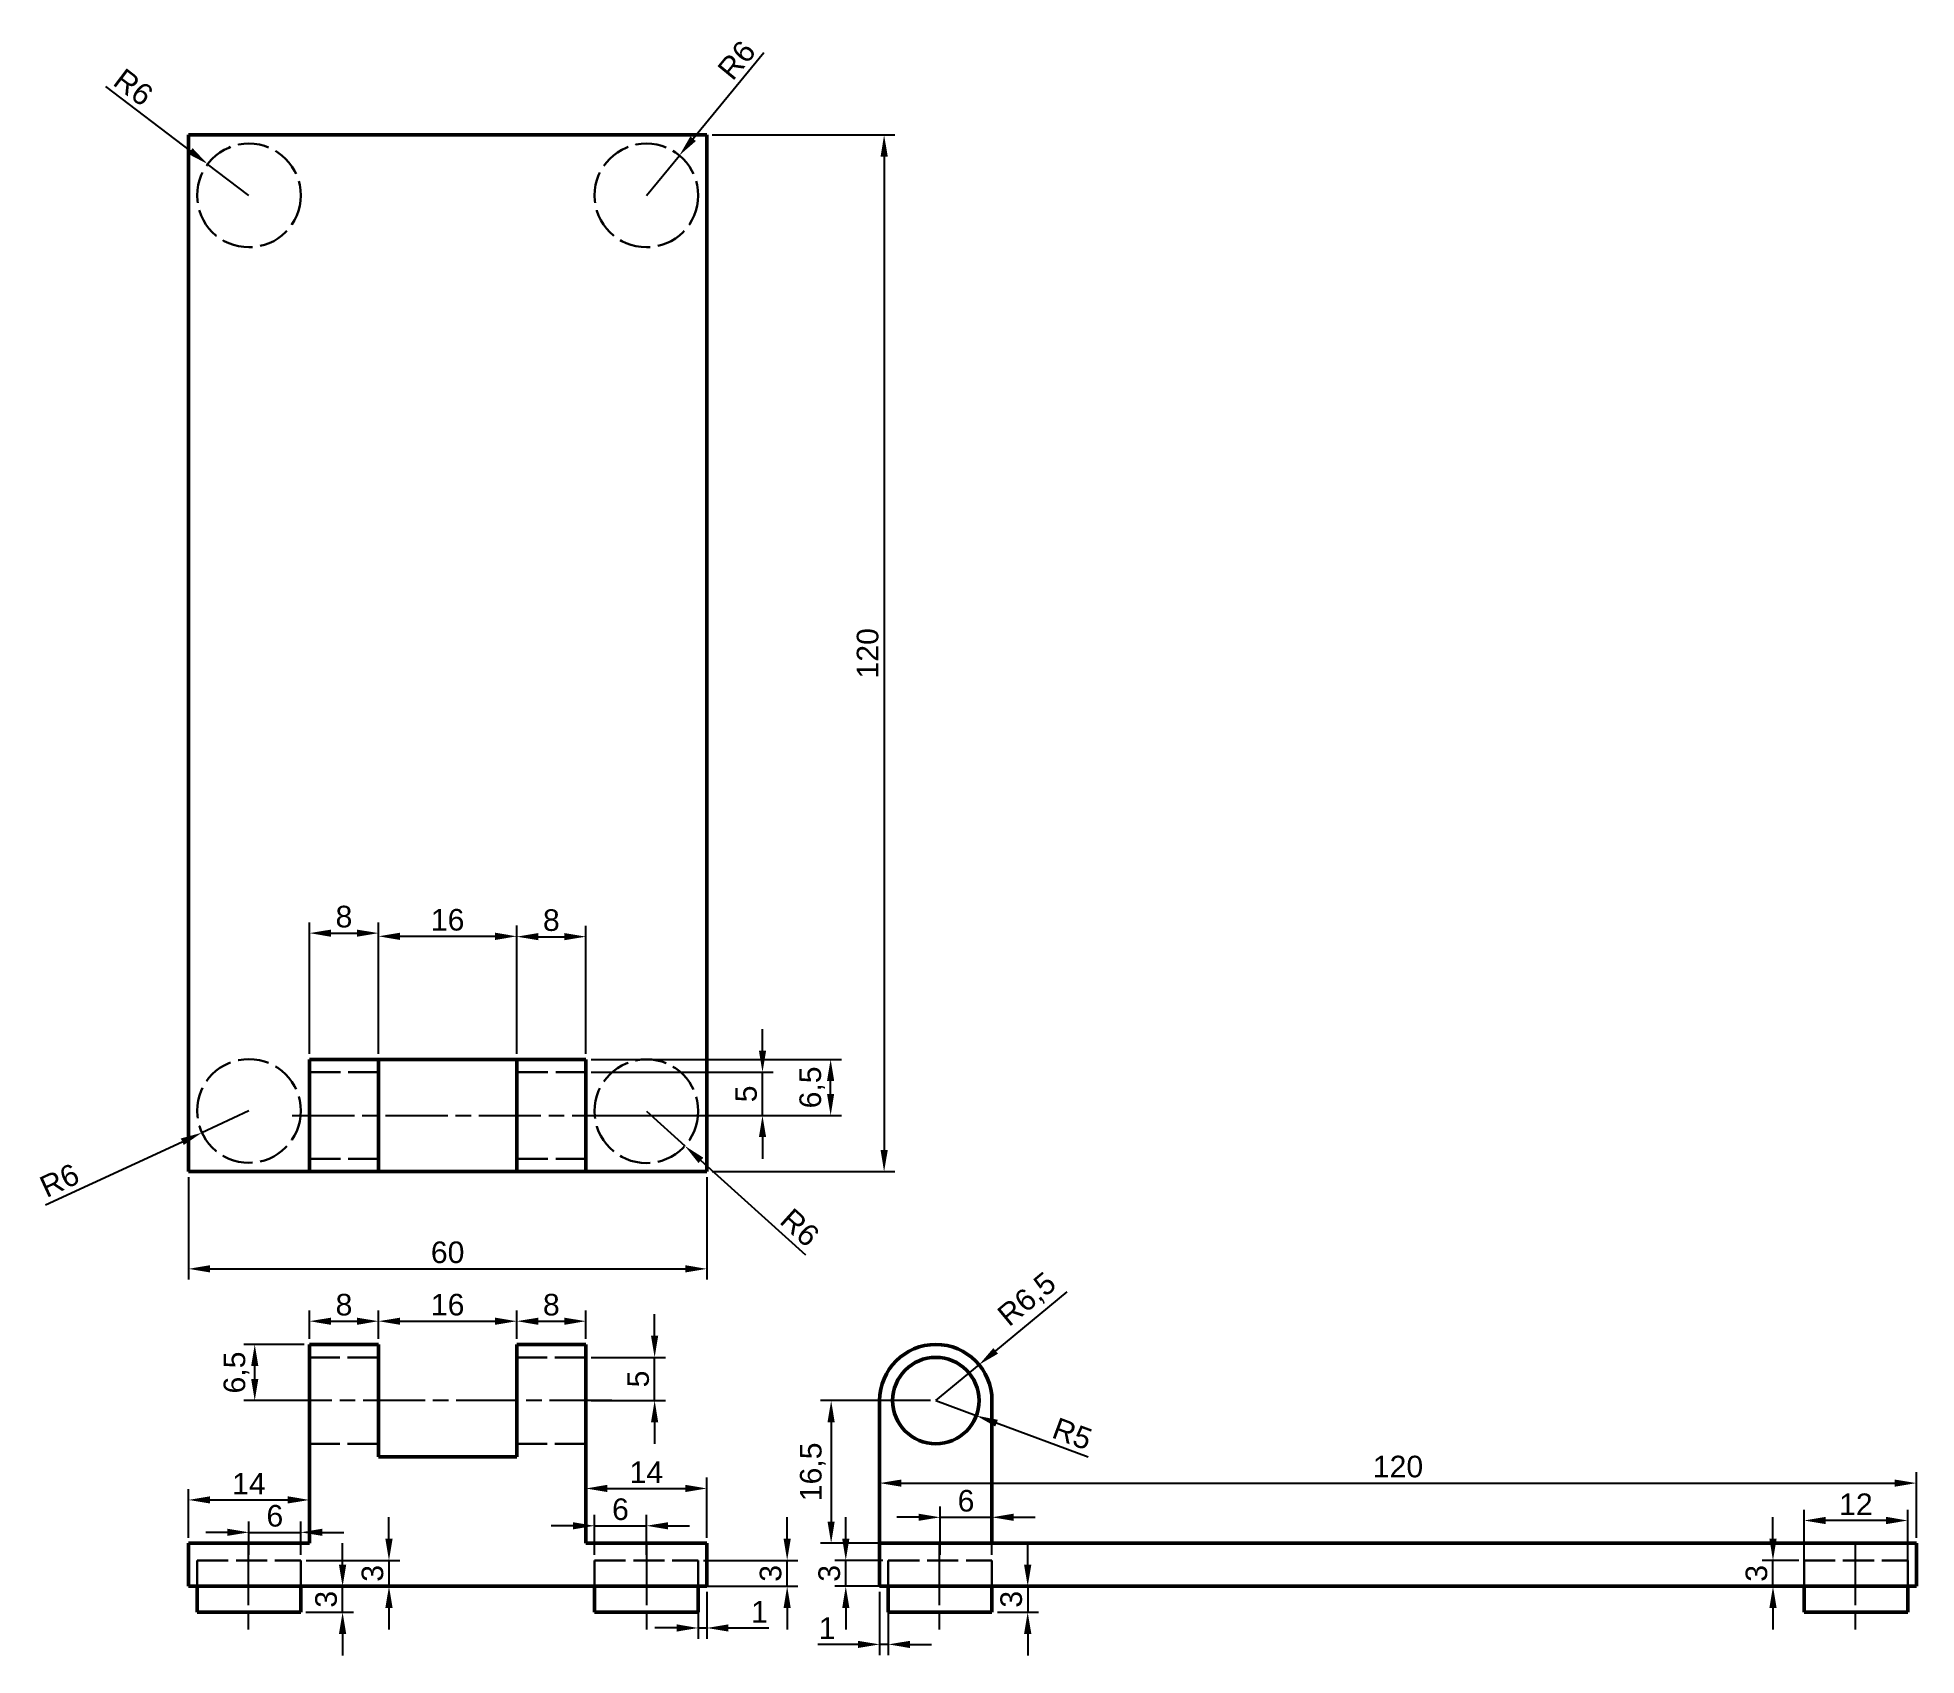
# Model space of a CAD drawing. Header units: millimetres. Extents: x 784 to 1002, y 606 to 794.
import ezdxf

# ---------------------------------------------------------------- set-up
doc = ezdxf.new("R2010")
doc.units = ezdxf.units.MM
doc.header["$LTSCALE"] = 0.3
doc.linetypes.add('ACAD_ISO02W100', pattern=[15, 12, -3])
doc.linetypes.add('ACAD_ISO08W100', pattern=[36, 24, -3, 6, -3])
for name, color, linetype, lineweight in [('中心線', 1, 'ACAD_ISO08W100', 25), ('標註線', 7, 'Continuous', 20), ('輪廓線', 7, 'Continuous', 50), ('隱藏線', 3, 'ACAD_ISO02W100', 30)]:
    doc.layers.add(name, color=color, linetype=linetype, lineweight=lineweight)
doc.styles.get("Standard").update_dxf_attribs({"font": 'arial.ttf'})
doc.dimstyles.new('ISO-25', dxfattribs={"dimtxt": 2.5, "dimasz": 2.5, "dimexe": 1.25, "dimexo": 0.625, "dimtad": 1, "dimtxsty": 'Standard', "dimcen": 2.5, "dimadec": 0, "dimazin": 0, "dimtfac": 1, "dimtmove": 0, "dimatfit": 3, "dimfxl": 1, "dimarcsym": 0})

# ---------------------------------------------------------------- blocks, each defined once
blk = doc.blocks.new('*D30')
at = {"layer": 'Defpoints', "color": 0, "transparency": 16777216}
for p in [(809.5, 642.48), (815.83, 642.48), (814.83, 635.98)]:
    blk.add_point(p, dxfattribs=at)
at = {"layer": '標註線', "color": 0, "lineweight": -2, "transparency": 16777216}
for p, q in [((815.21, 642.48), (808.25, 642.48)), ((809.5, 638.48), (809.5, 639.98)), ((814.21, 635.98), (808.25, 635.98))]:
    blk.add_line(p, q, dxfattribs=at)
at = {"layer": '標註線', "color": 0, "transparency": 16777216}
for points in [[(809.09, 639.98), (809.92, 639.98), (809.5, 642.48)], [(809.09, 638.48), (809.92, 638.48), (809.5, 635.98)]]:
    blk.add_solid(points, dxfattribs=at)
at = {"layer": '標註線', "color": 0, "transparency": 16777216, "insert": (807.38, 639.23), "char_height": 2.5, "attachment_point": 5, "rotation": 90}
blk.add_mtext('6,5', dxfattribs=at)
blk = doc.blocks.new('*D32')
at = {"layer": 'Defpoints', "color": 0, "transparency": 16777216}
for p in [(801.83, 662.48), (861.83, 662.48), (861.83, 651.23)]:
    blk.add_point(p, dxfattribs=at)
at = {"layer": '標註線', "color": 0, "lineweight": -2, "transparency": 16777216}
for p, q in [((801.83, 661.86), (801.83, 649.98)), ((861.83, 661.86), (861.83, 649.98)), ((804.33, 651.23), (859.33, 651.23))]:
    blk.add_line(p, q, dxfattribs=at)
at = {"layer": '標註線', "color": 0, "transparency": 16777216}
for points in [[(804.33, 651.65), (804.33, 650.81), (801.83, 651.23)], [(859.33, 651.65), (859.33, 650.81), (861.83, 651.23)]]:
    blk.add_solid(points, dxfattribs=at)
at = {"layer": '標註線', "color": 0, "transparency": 16777216, "insert": (831.83, 653.13), "char_height": 2.5, "attachment_point": 5}
blk.add_mtext('60', dxfattribs=at)
blk = doc.blocks.new('*D33')
at = {"layer": 'Defpoints', "color": 0, "transparency": 16777216}
for p in [(861.83, 782.48), (861.83, 662.48), (882.35, 662.48)]:
    blk.add_point(p, dxfattribs=at)
at = {"layer": '標註線', "color": 0, "lineweight": -2, "transparency": 16777216}
for p, q in [((862.46, 782.48), (883.6, 782.48)), ((882.35, 779.98), (882.35, 664.98)), ((862.46, 662.48), (883.6, 662.48))]:
    blk.add_line(p, q, dxfattribs=at)
at = {"layer": '標註線', "color": 0, "transparency": 16777216}
for points in [[(881.94, 779.98), (882.77, 779.98), (882.35, 782.48)], [(881.94, 664.98), (882.77, 664.98), (882.35, 662.48)]]:
    blk.add_solid(points, dxfattribs=at)
at = {"layer": '標註線', "color": 0, "transparency": 16777216, "insert": (880.45, 722.48), "char_height": 2.5, "attachment_point": 5, "rotation": 90}
blk.add_mtext('120', dxfattribs=at)
blk = doc.blocks.new('*D34')
at = {"layer": 'Defpoints', "color": 0, "transparency": 16777216}
for p in [(823.83, 690.09), (815.83, 675.48), (823.83, 675.48)]:
    blk.add_point(p, dxfattribs=at)
at = {"layer": '標註線', "color": 0, "lineweight": -2, "transparency": 16777216}
for p, q in [((815.83, 676.11), (815.83, 691.34)), ((818.33, 690.09), (821.33, 690.09)), ((823.83, 676.11), (823.83, 691.34))]:
    blk.add_line(p, q, dxfattribs=at)
at = {"layer": '標註線', "color": 0, "transparency": 16777216}
for points in [[(818.33, 690.5), (818.33, 689.67), (815.83, 690.09)], [(821.33, 690.5), (821.33, 689.67), (823.83, 690.09)]]:
    blk.add_solid(points, dxfattribs=at)
at = {"layer": '標註線', "color": 0, "transparency": 16777216, "insert": (819.83, 691.99), "char_height": 2.5, "attachment_point": 5}
blk.add_mtext('8', dxfattribs=at)
blk = doc.blocks.new('*D35')
at = {"layer": 'Defpoints', "color": 0, "transparency": 16777216}
for p in [(839.83, 689.72), (823.83, 675.48), (839.83, 675.48)]:
    blk.add_point(p, dxfattribs=at)
at = {"layer": '標註線', "color": 0, "lineweight": -2, "transparency": 16777216}
for p, q in [((823.83, 676.11), (823.83, 690.97)), ((826.33, 689.72), (837.33, 689.72)), ((839.83, 676.11), (839.83, 690.97))]:
    blk.add_line(p, q, dxfattribs=at)
at = {"layer": '標註線', "color": 0, "transparency": 16777216}
for points in [[(826.33, 690.14), (826.33, 689.3), (823.83, 689.72)], [(837.33, 690.14), (837.33, 689.3), (839.83, 689.72)]]:
    blk.add_solid(points, dxfattribs=at)
at = {"layer": '標註線', "color": 0, "transparency": 16777216, "insert": (831.83, 691.62), "char_height": 2.5, "attachment_point": 5}
blk.add_mtext('16', dxfattribs=at)
blk = doc.blocks.new('*D36')
at = {"layer": 'Defpoints', "color": 0, "transparency": 16777216}
for p in [(847.83, 689.68), (839.83, 675.48), (847.83, 675.48)]:
    blk.add_point(p, dxfattribs=at)
at = {"layer": '標註線', "color": 0, "lineweight": -2, "transparency": 16777216}
for p, q in [((839.83, 676.11), (839.83, 690.93)), ((842.33, 689.68), (845.33, 689.68)), ((847.83, 676.11), (847.83, 690.93))]:
    blk.add_line(p, q, dxfattribs=at)
at = {"layer": '標註線', "color": 0, "transparency": 16777216}
for points in [[(842.33, 690.1), (842.33, 689.27), (839.83, 689.68)], [(845.33, 690.1), (845.33, 689.27), (847.83, 689.68)]]:
    blk.add_solid(points, dxfattribs=at)
at = {"layer": '標註線', "color": 0, "transparency": 16777216, "insert": (843.83, 691.58), "char_height": 2.5, "attachment_point": 5}
blk.add_mtext('8', dxfattribs=at)
blk = doc.blocks.new('*D37')
at = {"layer": 'Defpoints', "color": 0, "transparency": 16777216}
for p in [(847.83, 673.98), (868.27, 673.98), (847.83, 668.98)]:
    blk.add_point(p, dxfattribs=at)
at = {"layer": '標註線', "color": 0, "lineweight": -2, "transparency": 16777216}
for p, q in [((868.27, 676.48), (868.27, 678.98)), ((848.46, 673.98), (869.52, 673.98)), ((868.27, 668.98), (868.27, 673.98)), ((848.46, 668.98), (869.52, 668.98)), ((868.27, 666.48), (868.27, 663.98))]:
    blk.add_line(p, q, dxfattribs=at)
at = {"layer": '標註線', "color": 0, "transparency": 16777216}
for points in [[(867.86, 676.48), (868.69, 676.48), (868.27, 673.98)], [(867.86, 666.48), (868.69, 666.48), (868.27, 668.98)]]:
    blk.add_solid(points, dxfattribs=at)
at = {"layer": '標註線', "color": 0, "transparency": 16777216, "insert": (866.38, 671.48), "char_height": 2.5, "attachment_point": 5, "rotation": 90}
blk.add_mtext('5', dxfattribs=at)
blk = doc.blocks.new('*D38')
at = {"layer": 'Defpoints', "color": 0, "transparency": 16777216}
for p in [(847.83, 675.48), (876.16, 675.48), (847.83, 668.98)]:
    blk.add_point(p, dxfattribs=at)
at = {"layer": '標註線', "color": 0, "lineweight": -2, "transparency": 16777216}
for p, q in [((848.46, 675.48), (877.41, 675.48)), ((876.16, 671.48), (876.16, 672.98)), ((848.46, 668.98), (877.41, 668.98))]:
    blk.add_line(p, q, dxfattribs=at)
at = {"layer": '標註線', "color": 0, "transparency": 16777216}
for points in [[(875.74, 672.98), (876.57, 672.98), (876.16, 675.48)], [(875.74, 671.48), (876.57, 671.48), (876.16, 668.98)]]:
    blk.add_solid(points, dxfattribs=at)
at = {"layer": '標註線', "color": 0, "transparency": 16777216, "insert": (874.03, 672.23), "char_height": 2.5, "attachment_point": 5, "rotation": 90}
blk.add_mtext('6,5', dxfattribs=at)
blk = doc.blocks.new('*D39')
at = {"layer": 'Defpoints', "color": 0, "transparency": 16777216}
for p in [(847.83, 640.98), (855.79, 640.98), (847.83, 635.98)]:
    blk.add_point(p, dxfattribs=at)
at = {"layer": '標註線', "color": 0, "lineweight": -2, "transparency": 16777216}
for p, q in [((855.79, 643.48), (855.79, 645.98)), ((848.46, 640.98), (857.04, 640.98)), ((855.79, 635.98), (855.79, 640.98)), ((848.46, 635.98), (857.04, 635.98)), ((855.79, 633.48), (855.79, 630.98))]:
    blk.add_line(p, q, dxfattribs=at)
at = {"layer": '標註線', "color": 0, "transparency": 16777216}
for points in [[(855.37, 643.48), (856.2, 643.48), (855.79, 640.98)], [(855.37, 633.48), (856.2, 633.48), (855.79, 635.98)]]:
    blk.add_solid(points, dxfattribs=at)
at = {"layer": '標註線', "color": 0, "transparency": 16777216, "insert": (853.89, 638.48), "char_height": 2.5, "attachment_point": 5, "rotation": 90}
blk.add_mtext('5', dxfattribs=at)
blk = doc.blocks.new('*D40')
at = {"layer": 'Defpoints', "color": 0, "transparency": 16777216}
for p in [(839.83, 645.17), (823.83, 642.48), (839.83, 642.48)]:
    blk.add_point(p, dxfattribs=at)
at = {"layer": '標註線', "color": 0, "lineweight": -2, "transparency": 16777216}
for p, q in [((823.83, 643.11), (823.83, 646.42)), ((839.83, 643.11), (839.83, 646.42)), ((826.33, 645.17), (837.33, 645.17))]:
    blk.add_line(p, q, dxfattribs=at)
at = {"layer": '標註線', "color": 0, "transparency": 16777216}
for points in [[(826.33, 645.58), (826.33, 644.75), (823.83, 645.17)], [(837.33, 645.58), (837.33, 644.75), (839.83, 645.17)]]:
    blk.add_solid(points, dxfattribs=at)
at = {"layer": '標註線', "color": 0, "transparency": 16777216, "insert": (831.83, 647.07), "char_height": 2.5, "attachment_point": 5}
blk.add_mtext('16', dxfattribs=at)
blk = doc.blocks.new('*D41')
at = {"layer": 'Defpoints', "color": 0, "transparency": 16777216}
for p in [(847.83, 645.17), (839.83, 642.48), (847.83, 642.48)]:
    blk.add_point(p, dxfattribs=at)
at = {"layer": '標註線', "color": 0, "lineweight": -2, "transparency": 16777216}
for p, q in [((839.83, 643.11), (839.83, 646.42)), ((847.83, 643.11), (847.83, 646.42)), ((842.33, 645.17), (845.33, 645.17))]:
    blk.add_line(p, q, dxfattribs=at)
at = {"layer": '標註線', "color": 0, "transparency": 16777216}
for points in [[(842.33, 645.58), (842.33, 644.75), (839.83, 645.17)], [(845.33, 645.58), (845.33, 644.75), (847.83, 645.17)]]:
    blk.add_solid(points, dxfattribs=at)
at = {"layer": '標註線', "color": 0, "transparency": 16777216, "insert": (843.83, 647.07), "char_height": 2.5, "attachment_point": 5}
blk.add_mtext('8', dxfattribs=at)
blk = doc.blocks.new('*D42')
at = {"layer": 'Defpoints', "color": 0, "transparency": 16777216}
for p in [(823.83, 645.17), (815.83, 642.48), (823.83, 642.48)]:
    blk.add_point(p, dxfattribs=at)
at = {"layer": '標註線', "color": 0, "lineweight": -2, "transparency": 16777216}
for p, q in [((815.83, 643.11), (815.83, 646.42)), ((823.83, 643.11), (823.83, 646.42)), ((818.33, 645.17), (821.33, 645.17))]:
    blk.add_line(p, q, dxfattribs=at)
at = {"layer": '標註線', "color": 0, "transparency": 16777216}
for points in [[(818.33, 645.58), (818.33, 644.75), (815.83, 645.17)], [(821.33, 645.58), (821.33, 644.75), (823.83, 645.17)]]:
    blk.add_solid(points, dxfattribs=at)
at = {"layer": '標註線', "color": 0, "transparency": 16777216, "insert": (819.83, 647.07), "char_height": 2.5, "attachment_point": 5}
blk.add_mtext('8', dxfattribs=at)
blk = doc.blocks.new('*D43')
at = {"layer": 'Defpoints', "color": 0, "transparency": 16777216}
for p in [(815.83, 624.48), (801.83, 619.48), (815.83, 619.48)]:
    blk.add_point(p, dxfattribs=at)
at = {"layer": '標註線', "color": 0, "lineweight": -2, "transparency": 16777216}
for p, q in [((801.83, 620.11), (801.83, 625.73)), ((804.33, 624.48), (813.33, 624.48)), ((815.83, 620.11), (815.83, 625.73))]:
    blk.add_line(p, q, dxfattribs=at)
at = {"layer": '標註線', "color": 0, "transparency": 16777216}
for points in [[(804.33, 624.9), (804.33, 624.07), (801.83, 624.48)], [(813.33, 624.9), (813.33, 624.07), (815.83, 624.48)]]:
    blk.add_solid(points, dxfattribs=at)
at = {"layer": '標註線', "color": 0, "transparency": 16777216, "insert": (808.83, 626.36), "char_height": 2.5, "attachment_point": 5}
blk.add_mtext('14', dxfattribs=at)
blk = doc.blocks.new('*D44')
at = {"layer": 'Defpoints', "color": 0, "transparency": 16777216}
for p in [(814.83, 620.73), (808.83, 617.48), (814.83, 617.48)]:
    blk.add_point(p, dxfattribs=at)
at = {"layer": '標註線', "color": 0, "lineweight": -2, "transparency": 16777216}
for p, q in [((808.83, 618.11), (808.83, 621.98)), ((814.83, 618.11), (814.83, 621.98)), ((806.33, 620.73), (803.83, 620.73)), ((808.83, 620.73), (814.83, 620.73)), ((817.33, 620.73), (819.83, 620.73))]:
    blk.add_line(p, q, dxfattribs=at)
at = {"layer": '標註線', "color": 0, "transparency": 16777216}
for points in [[(806.33, 621.15), (806.33, 620.32), (808.83, 620.73)], [(817.33, 621.15), (817.33, 620.32), (814.83, 620.73)]]:
    blk.add_solid(points, dxfattribs=at)
at = {"layer": '標註線', "color": 0, "transparency": 16777216, "insert": (811.83, 622.63), "char_height": 2.5, "attachment_point": 5}
blk.add_mtext('6', dxfattribs=at)
blk = doc.blocks.new('*D45')
at = {"layer": 'Defpoints', "color": 0, "transparency": 16777216}
for p in [(814.83, 617.48), (814.83, 614.48), (825.04, 614.48)]:
    blk.add_point(p, dxfattribs=at)
at = {"layer": '標註線', "color": 0, "lineweight": -2, "transparency": 16777216}
for p, q in [((825.04, 619.98), (825.04, 622.48)), ((815.46, 617.48), (826.29, 617.48)), ((825.04, 617.48), (825.04, 614.48)), ((815.46, 614.48), (826.29, 614.48)), ((825.04, 611.98), (825.04, 609.48))]:
    blk.add_line(p, q, dxfattribs=at)
at = {"layer": '標註線', "color": 0, "transparency": 16777216}
for points in [[(824.62, 619.98), (825.46, 619.98), (825.04, 617.48)], [(824.62, 611.98), (825.46, 611.98), (825.04, 614.48)]]:
    blk.add_solid(points, dxfattribs=at)
at = {"layer": '標註線', "color": 0, "transparency": 16777216, "insert": (823.14, 615.98), "char_height": 2.5, "attachment_point": 5, "rotation": 90}
blk.add_mtext('3', dxfattribs=at)
blk = doc.blocks.new('*D46')
at = {"layer": 'Defpoints', "color": 0, "transparency": 16777216}
for p in [(814.83, 614.48), (819.67, 614.48), (814.81, 611.48)]:
    blk.add_point(p, dxfattribs=at)
at = {"layer": '標註線', "color": 0, "lineweight": -2, "transparency": 16777216}
for p, q in [((819.67, 616.98), (819.67, 619.48)), ((815.46, 614.48), (820.92, 614.48)), ((819.67, 611.48), (819.67, 614.48)), ((815.43, 611.48), (820.92, 611.48)), ((819.67, 608.98), (819.67, 606.48))]:
    blk.add_line(p, q, dxfattribs=at)
at = {"layer": '標註線', "color": 0, "transparency": 16777216}
for points in [[(819.25, 616.98), (820.09, 616.98), (819.67, 614.48)], [(819.25, 608.98), (820.09, 608.98), (819.67, 611.48)]]:
    blk.add_solid(points, dxfattribs=at)
at = {"layer": '標註線', "color": 0, "transparency": 16777216, "insert": (817.77, 612.98), "char_height": 2.5, "attachment_point": 5, "rotation": 90}
blk.add_mtext('3', dxfattribs=at)
blk = doc.blocks.new('*D47')
at = {"layer": 'Defpoints', "color": 0, "transparency": 16777216}
for p in [(861.83, 625.81), (847.83, 619.48), (861.83, 619.48)]:
    blk.add_point(p, dxfattribs=at)
at = {"layer": '標註線', "color": 0, "lineweight": -2, "transparency": 16777216}
for p, q in [((847.83, 620.11), (847.83, 627.06)), ((861.83, 620.11), (861.83, 627.06)), ((850.33, 625.81), (859.33, 625.81))]:
    blk.add_line(p, q, dxfattribs=at)
at = {"layer": '標註線', "color": 0, "transparency": 16777216}
for points in [[(850.33, 626.23), (850.33, 625.39), (847.83, 625.81)], [(859.33, 626.23), (859.33, 625.39), (861.83, 625.81)]]:
    blk.add_solid(points, dxfattribs=at)
at = {"layer": '標註線', "color": 0, "transparency": 16777216, "insert": (854.83, 627.69), "char_height": 2.5, "attachment_point": 5}
blk.add_mtext('14', dxfattribs=at)
blk = doc.blocks.new('*D48')
at = {"layer": 'Defpoints', "color": 0, "transparency": 16777216}
for p in [(860.83, 614.48), (861.83, 614.48), (861.83, 609.66)]:
    blk.add_point(p, dxfattribs=at)
at = {"layer": '標註線', "color": 0, "lineweight": -2, "transparency": 16777216}
for p, q in [((860.83, 613.86), (860.83, 608.41)), ((861.83, 613.86), (861.83, 608.41)), ((858.33, 609.66), (855.83, 609.66)), ((860.83, 609.66), (861.83, 609.66)), ((864.33, 609.66), (869.01, 609.66))]:
    blk.add_line(p, q, dxfattribs=at)
at = {"layer": '標註線', "color": 0, "transparency": 16777216}
for points in [[(858.33, 610.08), (858.33, 609.24), (860.83, 609.66)], [(864.33, 610.08), (864.33, 609.24), (861.83, 609.66)]]:
    blk.add_solid(points, dxfattribs=at)
at = {"layer": '標註線', "color": 0, "transparency": 16777216, "insert": (867.92, 611.54), "char_height": 2.5, "attachment_point": 5}
blk.add_mtext('1', dxfattribs=at)
blk = doc.blocks.new('*D49')
at = {"layer": 'Defpoints', "color": 0, "transparency": 16777216}
for p in [(1001.83, 626.43), (881.83, 619.48), (1001.83, 619.48)]:
    blk.add_point(p, dxfattribs=at)
at = {"layer": '標註線', "color": 0, "lineweight": -2, "transparency": 16777216}
for p, q in [((881.83, 620.11), (881.83, 627.68)), ((884.33, 626.43), (999.33, 626.43)), ((1001.83, 620.11), (1001.83, 627.68))]:
    blk.add_line(p, q, dxfattribs=at)
at = {"layer": '標註線', "color": 0, "transparency": 16777216}
for points in [[(884.33, 626.84), (884.33, 626.01), (881.83, 626.43)], [(999.33, 626.84), (999.33, 626.01), (1001.83, 626.43)]]:
    blk.add_solid(points, dxfattribs=at)
at = {"layer": '標註線', "color": 0, "transparency": 16777216, "insert": (941.83, 628.33), "char_height": 2.5, "attachment_point": 5}
blk.add_mtext('120', dxfattribs=at)
blk = doc.blocks.new('*D50')
at = {"layer": 'Defpoints', "color": 0, "transparency": 16777216}
for p in [(888.33, 635.98), (876.22, 619.48), (888.74, 619.48)]:
    blk.add_point(p, dxfattribs=at)
at = {"layer": '標註線', "color": 0, "lineweight": -2, "transparency": 16777216}
for p, q in [((887.71, 635.98), (874.97, 635.98)), ((876.22, 633.48), (876.22, 621.98)), ((888.11, 619.48), (874.97, 619.48))]:
    blk.add_line(p, q, dxfattribs=at)
at = {"layer": '標註線', "color": 0, "transparency": 16777216}
for points in [[(875.8, 633.48), (876.63, 633.48), (876.22, 635.98)], [(875.8, 621.98), (876.63, 621.98), (876.22, 619.48)]]:
    blk.add_solid(points, dxfattribs=at)
at = {"layer": '標註線', "color": 0, "transparency": 16777216, "insert": (874.09, 627.73), "char_height": 2.5, "attachment_point": 5, "rotation": 90}
blk.add_mtext('16,5', dxfattribs=at)
blk = doc.blocks.new('*D51')
at = {"layer": 'Defpoints', "color": 0, "transparency": 16777216}
for p in [(881.83, 614.48), (882.83, 614.48), (881.83, 607.76)]:
    blk.add_point(p, dxfattribs=at)
at = {"layer": '標註線', "color": 0, "lineweight": -2, "transparency": 16777216}
for p, q in [((881.83, 613.86), (881.83, 606.51)), ((882.83, 613.86), (882.83, 606.51)), ((879.33, 607.76), (874.66, 607.76)), ((882.83, 607.76), (881.83, 607.76)), ((885.33, 607.76), (887.83, 607.76))]:
    blk.add_line(p, q, dxfattribs=at)
at = {"layer": '標註線', "color": 0, "transparency": 16777216}
for points in [[(879.33, 608.17), (879.33, 607.34), (881.83, 607.76)], [(885.33, 608.17), (885.33, 607.34), (882.83, 607.76)]]:
    blk.add_solid(points, dxfattribs=at)
at = {"layer": '標註線', "color": 0, "transparency": 16777216, "insert": (875.75, 609.64), "char_height": 2.5, "attachment_point": 5}
blk.add_mtext('1', dxfattribs=at)
blk = doc.blocks.new('*D53')
at = {"layer": 'Defpoints', "color": 0, "transparency": 16777216}
for p in [(877.91, 617.48), (882.83, 617.48), (882.83, 614.48)]:
    blk.add_point(p, dxfattribs=at)
at = {"layer": '標註線', "color": 0, "lineweight": -2, "transparency": 16777216}
for p, q in [((877.91, 619.98), (877.91, 622.48)), ((882.21, 617.48), (876.66, 617.48)), ((877.91, 614.48), (877.91, 617.48)), ((882.21, 614.48), (876.66, 614.48)), ((877.91, 611.98), (877.91, 609.48))]:
    blk.add_line(p, q, dxfattribs=at)
at = {"layer": '標註線', "color": 0, "transparency": 16777216}
for points in [[(877.5, 619.98), (878.33, 619.98), (877.91, 617.48)], [(877.5, 611.98), (878.33, 611.98), (877.91, 614.48)]]:
    blk.add_solid(points, dxfattribs=at)
at = {"layer": '標註線', "color": 0, "transparency": 16777216, "insert": (876.01, 615.98), "char_height": 2.5, "attachment_point": 5, "rotation": 90}
blk.add_mtext('3', dxfattribs=at)
blk = doc.blocks.new('*D54')
at = {"layer": 'Defpoints', "color": 0, "transparency": 16777216}
for p in [(988.83, 622.1), (988.83, 611.48), (1000.83, 611.48)]:
    blk.add_point(p, dxfattribs=at)
at = {"layer": '標註線', "color": 0, "lineweight": -2, "transparency": 16777216}
for p, q in [((988.83, 612.11), (988.83, 623.35)), ((998.33, 622.1), (991.33, 622.1)), ((1000.83, 612.11), (1000.83, 623.35))]:
    blk.add_line(p, q, dxfattribs=at)
at = {"layer": '標註線', "color": 0, "transparency": 16777216}
for points in [[(991.33, 622.52), (991.33, 621.68), (988.83, 622.1)], [(998.33, 622.52), (998.33, 621.68), (1000.83, 622.1)]]:
    blk.add_solid(points, dxfattribs=at)
at = {"layer": '標註線', "color": 0, "transparency": 16777216, "insert": (994.83, 623.98), "char_height": 2.5, "attachment_point": 5}
blk.add_mtext('12', dxfattribs=at)
blk = doc.blocks.new('*D55')
at = {"layer": 'Defpoints', "color": 0, "transparency": 16777216}
for p in [(888.33, 635.98), (893.02, 634.24)]:
    blk.add_point(p, dxfattribs=at)
at = {"layer": '標註線', "color": 0, "lineweight": -2, "transparency": 16777216}
for p, q in [((888.33, 635.98), (893.02, 634.24)), ((905.96, 629.43), (895.36, 633.37))]:
    blk.add_line(p, q, dxfattribs=at)
at = {"layer": '標註線', "color": 0, "transparency": 16777216}
blk.add_solid([(895.51, 633.76), (895.22, 632.98), (893.02, 634.24)], dxfattribs=at)
at = {"layer": '標註線', "color": 0, "transparency": 16777216, "insert": (904.13, 632.13), "char_height": 2.5, "attachment_point": 5, "rotation": 339.6174}
blk.add_mtext('R5', dxfattribs=at)
blk = doc.blocks.new('*D56')
at = {"layer": 'Defpoints', "color": 0, "transparency": 16777216}
for p in [(893.34, 640.13), (888.33, 635.98)]:
    blk.add_point(p, dxfattribs=at)
at = {"layer": '標註線', "color": 0, "lineweight": -2, "transparency": 16777216}
for p, q in [((903.51, 648.57), (895.26, 641.73)), ((888.33, 635.98), (893.34, 640.13))]:
    blk.add_line(p, q, dxfattribs=at)
at = {"layer": '標註線', "color": 0, "transparency": 16777216}
blk.add_solid([(894.99, 642.05), (895.53, 641.41), (893.34, 640.13)], dxfattribs=at)
at = {"layer": '標註線', "color": 0, "transparency": 16777216, "insert": (898.99, 647.58), "char_height": 2.5, "attachment_point": 5, "rotation": 39.6809}
blk.add_mtext('R6,5', dxfattribs=at)
blk = doc.blocks.new('*D57')
at = {"layer": 'Defpoints', "color": 0, "transparency": 16777216}
for p in [(854.83, 669.48), (859.29, 665.46)]:
    blk.add_point(p, dxfattribs=at)
at = {"layer": '標註線', "color": 0, "lineweight": -2, "transparency": 16777216}
for p, q in [((854.83, 669.48), (859.29, 665.46)), ((873.28, 652.83), (861.14, 663.79))]:
    blk.add_line(p, q, dxfattribs=at)
at = {"layer": '標註線', "color": 0, "transparency": 16777216}
blk.add_solid([(861.42, 664.1), (860.86, 663.48), (859.29, 665.46)], dxfattribs=at)
at = {"layer": '標註線', "color": 0, "transparency": 16777216, "insert": (872.59, 656.01), "char_height": 2.5, "attachment_point": 5, "rotation": 317.9271}
blk.add_mtext('R6', dxfattribs=at)
blk = doc.blocks.new('*D58')
at = {"layer": 'Defpoints', "color": 0, "transparency": 16777216}
for p in [(858.65, 780.11), (854.83, 775.48)]:
    blk.add_point(p, dxfattribs=at)
at = {"layer": '標註線', "color": 0, "lineweight": -2, "transparency": 16777216}
for p, q in [((868.42, 791.97), (860.24, 782.04)), ((854.83, 775.48), (858.65, 780.11))]:
    blk.add_line(p, q, dxfattribs=at)
at = {"layer": '標註線', "color": 0, "transparency": 16777216}
blk.add_solid([(859.92, 782.31), (860.56, 781.78), (858.65, 780.11)], dxfattribs=at)
at = {"layer": '標註線', "color": 0, "transparency": 16777216, "insert": (865.28, 791.14), "char_height": 2.5, "attachment_point": 5, "rotation": 50.5077}
blk.add_mtext('R6', dxfattribs=at)
blk = doc.blocks.new('*D59')
at = {"layer": 'Defpoints', "color": 0, "transparency": 16777216}
for p in [(804.05, 779.11), (808.83, 775.48)]:
    blk.add_point(p, dxfattribs=at)
at = {"layer": '標註線', "color": 0, "lineweight": -2, "transparency": 16777216}
for p, q in [((792.21, 788.08), (802.06, 780.61)), ((808.83, 775.48), (804.05, 779.11))]:
    blk.add_line(p, q, dxfattribs=at)
at = {"layer": '標註線', "color": 0, "transparency": 16777216}
blk.add_solid([(802.31, 780.95), (801.81, 780.28), (804.05, 779.11)], dxfattribs=at)
at = {"layer": '標註線', "color": 0, "transparency": 16777216, "insert": (795.46, 788), "char_height": 2.5, "attachment_point": 5, "rotation": 322.8536}
blk.add_mtext('R6', dxfattribs=at)
blk = doc.blocks.new('*D60')
at = {"layer": 'Defpoints', "color": 0, "transparency": 16777216}
for p in [(808.83, 669.51), (803.39, 666.99)]:
    blk.add_point(p, dxfattribs=at)
at = {"layer": '標註線', "color": 0, "lineweight": -2, "transparency": 16777216}
for p, q in [((808.83, 669.51), (803.39, 666.99)), ((785.3, 658.63), (801.12, 665.94))]:
    blk.add_line(p, q, dxfattribs=at)
at = {"layer": '標註線', "color": 0, "transparency": 16777216}
blk.add_solid([(800.94, 666.32), (801.29, 665.57), (803.39, 666.99)], dxfattribs=at)
at = {"layer": '標註線', "color": 0, "transparency": 16777216, "insert": (786.9, 661.46), "char_height": 2.5, "attachment_point": 5, "rotation": 24.8101}
blk.add_mtext('R6', dxfattribs=at)
blk = doc.blocks.new('*D61')
at = {"layer": 'Defpoints', "color": 0, "transparency": 16777216}
for p in [(854.83, 621.49), (848.83, 617.48), (854.83, 617.48)]:
    blk.add_point(p, dxfattribs=at)
at = {"layer": '標註線', "color": 0, "lineweight": -2, "transparency": 16777216}
for p, q in [((848.83, 618.11), (848.83, 622.74)), ((854.83, 618.11), (854.83, 622.74)), ((846.33, 621.49), (843.83, 621.49)), ((848.83, 621.49), (854.83, 621.49)), ((857.33, 621.49), (859.83, 621.49))]:
    blk.add_line(p, q, dxfattribs=at)
at = {"layer": '標註線', "color": 0, "transparency": 16777216}
for points in [[(846.33, 621.9), (846.33, 621.07), (848.83, 621.49)], [(857.33, 621.9), (857.33, 621.07), (854.83, 621.49)]]:
    blk.add_solid(points, dxfattribs=at)
at = {"layer": '標註線', "color": 0, "transparency": 16777216, "insert": (851.83, 623.39), "char_height": 2.5, "attachment_point": 5}
blk.add_mtext('6', dxfattribs=at)
blk = doc.blocks.new('*D62')
at = {"layer": 'Defpoints', "color": 0, "transparency": 16777216}
for p in [(860.83, 617.48), (871.13, 617.48), (860.83, 614.48)]:
    blk.add_point(p, dxfattribs=at)
at = {"layer": '標註線', "color": 0, "lineweight": -2, "transparency": 16777216}
for p, q in [((871.13, 619.98), (871.13, 622.48)), ((861.46, 617.48), (872.38, 617.48)), ((871.13, 614.48), (871.13, 617.48)), ((861.46, 614.48), (872.38, 614.48)), ((871.13, 611.98), (871.13, 609.48))]:
    blk.add_line(p, q, dxfattribs=at)
at = {"layer": '標註線', "color": 0, "transparency": 16777216}
for points in [[(870.71, 619.98), (871.54, 619.98), (871.13, 617.48)], [(870.71, 611.98), (871.54, 611.98), (871.13, 614.48)]]:
    blk.add_solid(points, dxfattribs=at)
at = {"layer": '標註線', "color": 0, "transparency": 16777216, "insert": (869.22, 615.98), "char_height": 2.5, "attachment_point": 5, "rotation": 90}
blk.add_mtext('3', dxfattribs=at)
blk = doc.blocks.new('*D63')
at = {"layer": 'Defpoints', "color": 0, "transparency": 16777216}
for p in [(985.23, 617.48), (988.83, 617.48), (988.83, 614.48)]:
    blk.add_point(p, dxfattribs=at)
at = {"layer": '標註線', "color": 0, "lineweight": -2, "transparency": 16777216}
for p, q in [((985.23, 619.98), (985.23, 622.48)), ((988.21, 617.48), (983.98, 617.48)), ((985.23, 614.48), (985.23, 617.48)), ((988.21, 614.48), (983.98, 614.48)), ((985.23, 611.98), (985.23, 609.48))]:
    blk.add_line(p, q, dxfattribs=at)
at = {"layer": '標註線', "color": 0, "transparency": 16777216}
for points in [[(984.82, 619.98), (985.65, 619.98), (985.23, 617.48)], [(984.82, 611.98), (985.65, 611.98), (985.23, 614.48)]]:
    blk.add_solid(points, dxfattribs=at)
at = {"layer": '標註線', "color": 0, "transparency": 16777216, "insert": (983.33, 615.98), "char_height": 2.5, "attachment_point": 5, "rotation": 90}
blk.add_mtext('3', dxfattribs=at)
blk = doc.blocks.new('*D64')
at = {"layer": 'Defpoints', "color": 0, "transparency": 16777216}
for p in [(894.83, 622.47), (888.83, 617.48), (894.83, 617.48)]:
    blk.add_point(p, dxfattribs=at)
at = {"layer": '標註線', "color": 0, "lineweight": -2, "transparency": 16777216}
for p, q in [((886.33, 622.47), (883.83, 622.47)), ((888.83, 618.11), (888.83, 623.72)), ((888.83, 622.47), (894.83, 622.47)), ((894.83, 618.11), (894.83, 623.72)), ((897.33, 622.47), (899.83, 622.47))]:
    blk.add_line(p, q, dxfattribs=at)
at = {"layer": '標註線', "color": 0, "transparency": 16777216}
for points in [[(886.33, 622.89), (886.33, 622.06), (888.83, 622.47)], [(897.33, 622.89), (897.33, 622.06), (894.83, 622.47)]]:
    blk.add_solid(points, dxfattribs=at)
at = {"layer": '標註線', "color": 0, "transparency": 16777216, "insert": (891.83, 624.37), "char_height": 2.5, "attachment_point": 5}
blk.add_mtext('6', dxfattribs=at)
blk = doc.blocks.new('*D65')
at = {"layer": 'Defpoints', "color": 0, "transparency": 16777216}
for p in [(894.83, 614.48), (894.83, 611.48), (898.97, 611.48)]:
    blk.add_point(p, dxfattribs=at)
at = {"layer": '標註線', "color": 0, "lineweight": -2, "transparency": 16777216}
for p, q in [((898.97, 616.98), (898.97, 619.48)), ((895.46, 614.48), (900.22, 614.48)), ((898.97, 614.48), (898.97, 611.48)), ((895.46, 611.48), (900.22, 611.48)), ((898.97, 608.98), (898.97, 606.48))]:
    blk.add_line(p, q, dxfattribs=at)
at = {"layer": '標註線', "color": 0, "transparency": 16777216}
for points in [[(898.55, 616.98), (899.39, 616.98), (898.97, 614.48)], [(898.55, 608.98), (899.39, 608.98), (898.97, 611.48)]]:
    blk.add_solid(points, dxfattribs=at)
at = {"layer": '標註線', "color": 0, "transparency": 16777216, "insert": (897.07, 612.98), "char_height": 2.5, "attachment_point": 5, "rotation": 90}
blk.add_mtext('3', dxfattribs=at)

msp = doc.modelspace()

# ---------------------------------------------------------------- linework, layer by layer
at = {"layer": '中心線'}
for p, q in [((813.834, 668.982), (847.834, 668.982)), ((847.834, 668.982), (849.834, 668.982)), ((850.834, 635.982), (812.834, 635.982)), ((808.74, 619.482), (808.74, 611.482)), ((854.834, 619.482), (854.834, 611.482)), ((888.74, 619.482), (888.74, 611.482)), ((994.74, 619.482), (994.74, 611.482)), ((808.74, 611.482), (808.74, 609.482)), ((854.834, 611.482), (854.834, 609.482)), ((888.74, 611.482), (888.74, 609.482)), ((994.74, 611.482), (994.74, 609.482))]:
    msp.add_line(p, q, dxfattribs=at)
at = {"layer": '輪廓線'}
for p, q in [((801.834, 782.482), (861.834, 782.482)), ((801.834, 782.482), (801.834, 662.482)), ((861.834, 782.482), (861.834, 662.482)), ((815.834, 662.482), (815.834, 675.482)), ((815.834, 675.482), (847.834, 675.482)), ((823.834, 662.482), (823.834, 675.482)), ((839.834, 662.482), (839.834, 675.482)), ((847.834, 675.482), (847.834, 662.482)), ((801.834, 662.482), (815.834, 662.482)), ((801.834, 662.482), (861.834, 662.482)), ((815.834, 662.482), (847.834, 662.482)), ((861.834, 662.482), (847.834, 662.482)), ((815.834, 629.482), (815.834, 642.482)), ((815.834, 642.482), (823.834, 642.482)), ((823.834, 642.482), (823.834, 640.982)), ((839.834, 640.982), (839.834, 642.482)), ((839.834, 642.482), (847.834, 642.482)), ((839.834, 640.982), (839.834, 642.482)), ((847.834, 642.482), (847.834, 629.482)), ((823.834, 640.982), (823.834, 630.982)), ((839.834, 630.982), (839.834, 640.982)), ((881.834, 635.982), (881.834, 619.482)), ((894.834, 635.982), (894.834, 619.482)), ((823.834, 630.982), (823.834, 629.482)), ((839.834, 629.482), (839.834, 630.982)), ((815.834, 629.482), (815.834, 619.482)), ((823.834, 629.482), (839.834, 629.482)), ((823.834, 629.482), (839.834, 629.482)), ((836.834, 629.482), (826.834, 629.482)), ((847.834, 629.482), (847.834, 619.482)), ((801.834, 619.482), (815.834, 619.482)), ((801.834, 614.482), (801.834, 619.482)), ((847.834, 619.482), (861.834, 619.482)), ((861.834, 614.482), (861.834, 619.482)), ((881.834, 619.482), (1001.834, 619.482)), ((881.834, 619.482), (881.834, 614.482)), ((881.834, 619.482), (888.334, 619.482)), ((1001.834, 619.482), (1001.834, 614.482)), ((801.834, 614.482), (861.834, 614.482)), ((801.834, 614.482), (802.834, 614.482)), ((802.834, 614.482), (802.834, 611.482)), ((814.834, 611.482), (814.834, 614.482)), ((848.834, 611.482), (848.834, 614.482)), ((860.834, 611.482), (860.834, 614.482)), ((881.834, 614.482), (1001.834, 614.482)), ((882.834, 614.482), (882.834, 611.482)), ((894.834, 611.482), (894.834, 614.482)), ((988.834, 614.482), (988.834, 611.482)), ((1000.834, 611.482), (1000.834, 614.482)), ((802.834, 611.482), (814.834, 611.482)), ((808.806, 611.482), (814.806, 611.482)), ((854.834, 611.482), (848.834, 611.482)), ((854.834, 611.482), (860.834, 611.482)), ((882.834, 611.482), (894.834, 611.482)), ((888.806, 611.482), (894.806, 611.482)), ((988.834, 611.482), (1000.834, 611.482)), ((994.806, 611.482), (1000.806, 611.482))]:
    msp.add_line(p, q, dxfattribs=at)
msp.add_circle((888.334, 635.982), 5, dxfattribs=at)
msp.add_arc((888.334, 635.982), 6.5, 360, 180, dxfattribs=at)
at = {"layer": '隱藏線'}
for p, q in [((815.834, 673.982), (823.834, 673.982)), ((839.834, 673.982), (847.834, 673.982)), ((815.834, 663.982), (823.834, 663.982)), ((839.834, 663.982), (847.834, 663.982)), ((823.834, 640.982), (815.834, 640.982)), ((847.834, 640.982), (839.834, 640.982)), ((823.834, 630.982), (815.834, 630.982)), ((847.834, 630.982), (839.834, 630.982)), ((802.834, 614.482), (802.834, 617.482)), ((802.834, 617.482), (814.834, 617.482)), ((814.834, 617.482), (814.834, 614.482)), ((848.834, 614.482), (848.834, 617.482)), ((848.834, 617.482), (860.834, 617.482)), ((860.834, 617.482), (860.834, 614.482)), ((882.834, 614.482), (882.834, 617.482)), ((882.834, 617.482), (894.834, 617.482)), ((894.834, 617.482), (894.834, 614.482)), ((988.834, 614.482), (988.834, 617.482)), ((988.834, 617.482), (1000.834, 617.482)), ((1000.834, 617.482), (1000.834, 614.482)), ((881.834, 614.482), (882.834, 614.482)), ((1001.834, 614.482), (988.834, 614.482))]:
    msp.add_line(p, q, dxfattribs=at)
for centre in [(808.834, 775.482), (854.834, 775.482), (808.834, 669.511), (854.834, 669.482)]:
    msp.add_circle(centre, 6, dxfattribs=at)

# ---------------------------------------------------------------- dimensions: what is measured, and where the dimension line sits
at = {"layer": '標註線'}
for center, mpoint, picture, middle in [((854.834, 775.482), (858.65, 780.112), '*D58', (866.746, 789.936)), ((808.834, 775.482), (804.052, 779.105), '*D59', (794.31, 786.485)), ((808.834, 669.511), (803.388, 666.993), '*D60', (787.694, 659.738)), ((854.834, 669.482), (859.288, 665.462), '*D57', (871.318, 654.602)), ((888.334, 635.982), (893.021, 634.241), '*D55', (903.473, 630.357))]:
    dim = msp.add_radius_dim(center=center, mpoint=mpoint, dimstyle='ISO-25', dxfattribs=at)
    dim.commit()
    dim.dimension.update_dxf_attribs({"geometry": picture, "text_midpoint": middle, "dimtype": 164})
for base, p1, p2, angle, picture, middle in [((882.353, 662.482), (861.834, 782.482), (861.834, 662.482), 90, '*D33', (880.451, 722.482)), ((868.273, 673.982), (847.834, 668.982), (847.834, 673.982), 90, '*D37', (866.377, 671.482)), ((876.156, 675.482), (847.834, 668.982), (847.834, 675.482), 90, '*D38', (874.028, 672.232)), ((855.786, 640.982), (847.834, 635.982), (847.834, 640.982), 90, '*D39', (853.89, 638.482)), ((809.505, 642.482), (814.834, 635.982), (815.834, 642.482), 270, '*D30', (807.377, 639.232)), ((876.215, 619.482), (888.334, 635.982), (888.74, 619.482), 90, '*D50', (874.088, 627.732)), ((825.039, 614.482), (814.834, 617.482), (814.834, 614.482), 90, '*D45', (823.137, 615.982)), ((871.126, 617.482), (860.834, 614.482), (860.834, 617.482), 90, '*D62', (869.224, 615.982)), ((877.915, 617.482), (882.834, 614.482), (882.834, 617.482), 90, '*D53', (876.012, 615.982)), ((985.235, 617.482), (988.834, 614.482), (988.834, 617.482), 90, '*D63', (983.332, 615.982)), ((819.669, 614.482), (814.806, 611.482), (814.834, 614.482), 90, '*D46', (817.767, 612.982)), ((898.97, 611.482), (894.834, 614.482), (894.834, 611.482), 90, '*D65', (897.067, 612.982))]:
    dim = msp.add_linear_dim(base=base, p1=p1, p2=p2, angle=angle, dimstyle='ISO-25', dxfattribs=at)
    dim.commit()
    dim.dimension.update_dxf_attribs({"geometry": picture, "text_midpoint": middle})
for base, p1, p2, picture, middle in [((823.834, 690.087), (815.834, 675.482), (823.834, 675.482), '*D34', (819.834, 691.989)), ((839.834, 689.721), (823.834, 675.482), (839.834, 675.482), '*D35', (831.834, 691.622)), ((847.834, 689.683), (839.834, 675.482), (847.834, 675.482), '*D36', (843.834, 691.584)), ((861.834, 651.231), (801.834, 662.482), (861.834, 662.482), '*D32', (831.834, 653.133)), ((823.834, 645.165), (815.834, 642.482), (823.834, 642.482), '*D42', (819.834, 647.067)), ((839.834, 645.165), (823.834, 642.482), (839.834, 642.482), '*D40', (831.834, 647.067)), ((847.834, 645.165), (839.834, 642.482), (847.834, 642.482), '*D41', (843.834, 647.067)), ((861.834, 625.809), (847.834, 619.482), (861.834, 619.482), '*D47', (854.834, 627.69)), ((1001.834, 626.427), (881.834, 619.482), (1001.834, 619.482), '*D49', (941.834, 628.329)), ((815.834, 624.482), (801.834, 619.482), (815.834, 619.482), '*D43', (808.834, 626.362)), ((814.834, 620.732), (808.834, 617.482), (814.834, 617.482), '*D44', (811.834, 622.634)), ((854.834, 621.486), (848.834, 617.482), (854.834, 617.482), '*D61', (851.834, 623.388)), ((894.834, 622.472), (888.834, 617.482), (894.834, 617.482), '*D64', (891.834, 624.373)), ((988.834, 622.101), (1000.834, 611.482), (988.834, 611.482), '*D54', (994.834, 623.981)), ((861.834, 609.658), (860.834, 614.482), (861.834, 614.482), '*D48', (867.92, 611.539)), ((881.834, 607.758), (882.834, 614.482), (881.834, 614.482), '*D51', (875.749, 609.638))]:
    dim = msp.add_linear_dim(base=base, p1=p1, p2=p2, dimstyle='ISO-25', dxfattribs=at)
    dim.commit()
    dim.dimension.update_dxf_attribs({"geometry": picture, "text_midpoint": middle})
dim = msp.add_radius_dim(center=(888.334, 635.982), mpoint=(893.337, 640.132), dimstyle='ISO-25', dxfattribs=at)
dim.commit()
dim.dimension.update_dxf_attribs({"geometry": '*D56', "text_midpoint": (898.987, 647.584)})

doc.saveas('drawing.dxf')
